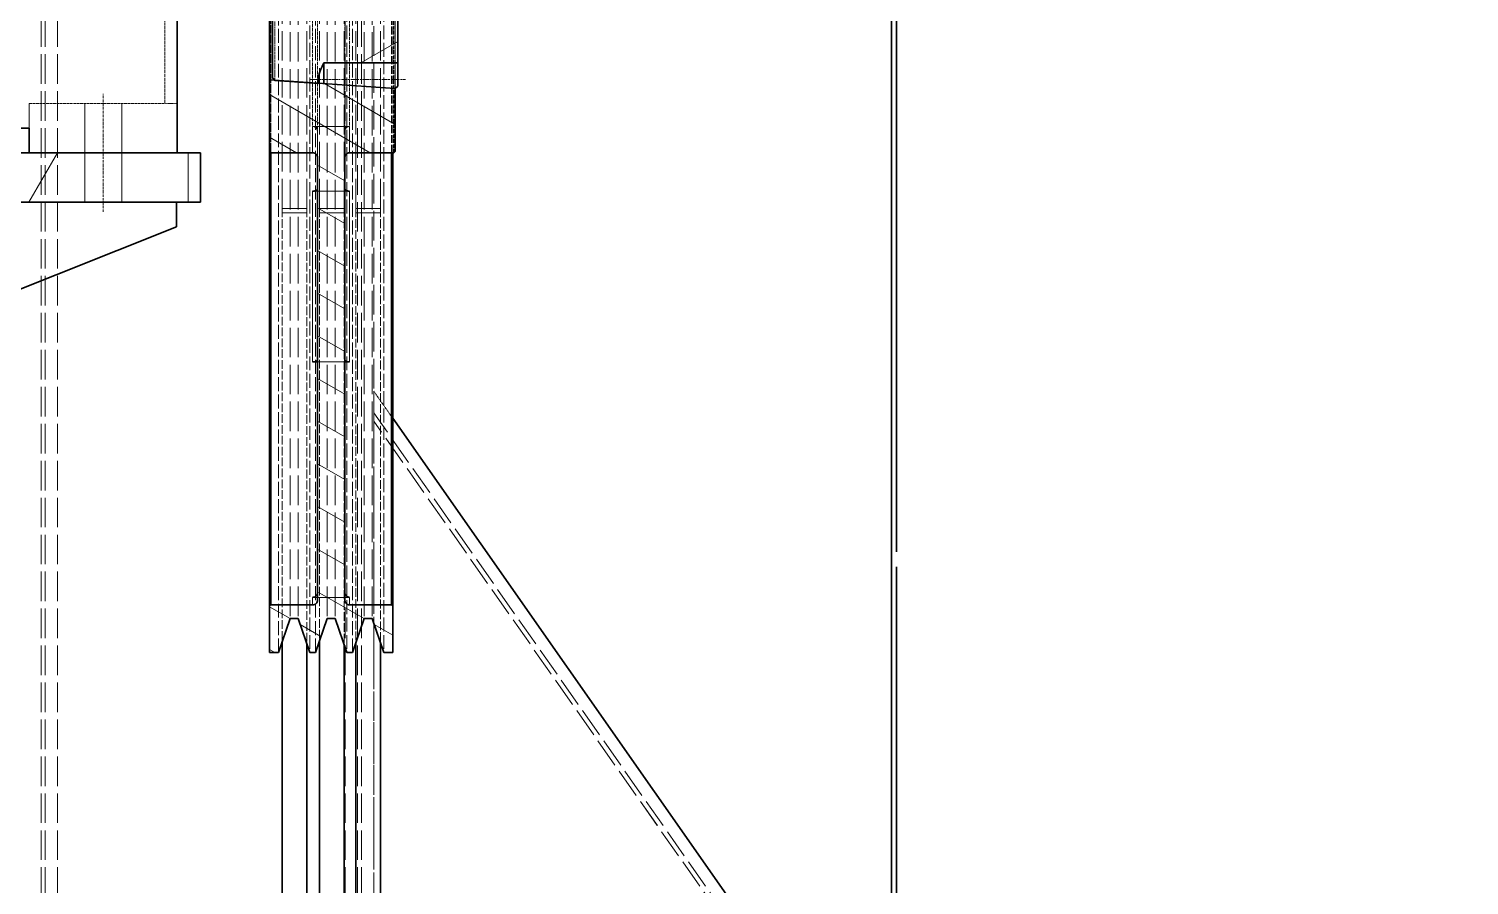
# Model space of a CAD drawing. Header units: millimetres. Extents: x 12184 to 41592, y 8990 to 29785.
# Drawn here: x 22775 to 23359, y 16930 to 17277 of the extents above; entities that cross this region are included whole.
import ezdxf

# ---------------------------------------------------------------- set-up
doc = ezdxf.new("R2010")
doc.units = ezdxf.units.MM
doc.linetypes.add('DASHDOT', pattern=[18.5, 12, -3, 0.5, -3])
doc.linetypes.add('DASHED', pattern=[15, 12, -3])

# ---------------------------------------------------------------- blocks, each defined once
blk = doc.blocks.new('A$C55E021B5')
at = {"color": 7, "linetype": 'DASHED', "lineweight": 13}
for p, q in [((585, 2140.5), (585, 0.5)), ((586.65, 2140.5), (586.65, 0.5)), ((591.64, 2140.5), (591.64, 0.5)), ((708.36, 2140.5), (708.36, 0.5)), ((713.35, 2140.5), (713.35, 0.5)), ((715, 2140.5), (715, 0.5)), ((580, 1356.9), (580, 403.04)), ((577.28, 967.91), (577.28, 1349.51)), ((592.04, 967.9), (592.04, 1350.23)), ((607.19, 967.9), (607.19, 1349.77)), ((587.28, 967.91), (587.28, 1349.26)), ((602.04, 967.9), (602.04, 1348.54)), ((617.19, 967.9), (617.19, 1349)), ((580.73, 1339.5), (580.73, 801.5)), ((583.93, 1339.5), (583.93, 801.5)), ((595.73, 1339.5), (595.73, 801.5)), ((598.93, 1339.5), (598.93, 801.5)), ((610.73, 1339.5), (610.73, 801.5)), ((613.93, 1339.5), (613.93, 801.5)), ((135.74, 250.5), (580, 884.97)), ((138.08, 250.5), (580, 881.62))]:
    blk.add_line(p, q, dxfattribs=at)
at = {"color": 7, "linetype": 'DASHED', "lineweight": 13, "ltscale": 0.266666}
for p, q in [((572.33, 990.5), (572.33, 1150.5)), ((572.83, 990.5), (572.83, 1150.5)), ((621.83, 1150.5), (621.83, 990.5))]:
    blk.add_line(p, q, dxfattribs=at)
at = {"color": 7, "linetype": 'DASHED', "lineweight": 13, "ltscale": 0.265}
blk.add_line((622.33, 1150), (622.33, 991), dxfattribs=at)
at = {"color": 7, "linetype": 'DASHED', "lineweight": 13, "ltscale": 0.133333}
for p, q in [((571.83, 990.5), (571.83, 1070.5)), ((621.83, 1070.5), (621.83, 990.5))]:
    blk.add_line(p, q, dxfattribs=at)
at = {"color": 7, "linetype": 'DASHED', "lineweight": 13, "ltscale": 0.471333}
for p, q in [((575.98, 1070.5), (575.98, 787.7)), ((588.68, 787.7), (588.68, 1070.5)), ((590.98, 1070.5), (590.98, 787.7)), ((603.68, 787.7), (603.68, 1070.5)), ((605.98, 1070.5), (605.98, 787.7)), ((618.68, 787.7), (618.68, 1070.5))]:
    blk.add_line(p, q, dxfattribs=at)
at = {"color": 7, "linetype": 'DASHED', "lineweight": 13, "ltscale": 0.11547}
for p, q in [((589.83, 1070.5), (589.83, 1001.22)), ((591.83, 1069.35), (591.83, 1000.07)), ((602.83, 1000.07), (602.83, 1069.35)), ((604.83, 1070.5), (604.83, 1001.22))]:
    blk.add_line(p, q, dxfattribs=at)
at = {"color": 7, "linetype": 'DASHED', "lineweight": 13, "ltscale": 0.099773}
blk.add_line((664.76, 1070.36), (664.76, 1010.5), dxfattribs=at)
at = {"color": 7, "linetype": 'DASHED', "lineweight": 13, "ltscale": 0.077148}
blk.add_line((571.32, 1062.87), (571.32, 1016.58), dxfattribs=at)
at = {"color": 7, "linetype": 'DASHED', "lineweight": 13, "ltscale": 0.069381}
blk.add_line((620.12, 1061.54), (620.12, 1019.91), dxfattribs=at)
at = {"color": 7, "linetype": 'DASHED', "lineweight": 13, "ltscale": 0.065504}
blk.add_line((571.33, 1016.56), (571.33, 1055.87), dxfattribs=at)
at = {"color": 7, "lineweight": 35, "ltscale": 0.043948}
blk.add_line((622.33, 1046.5), (622.33, 1020.13), dxfattribs=at)
at = {"color": 7, "lineweight": 35, "ltscale": 0.030797}
blk.add_line((570.32, 1027.02), (570.32, 1045.5), dxfattribs=at)
at = {"color": 7, "lineweight": 35, "ltscale": 0.040979}
blk.add_line((621.12, 1045.5), (621.12, 1020.91), dxfattribs=at)
at = {"color": 7, "lineweight": 35, "ltscale": 0.091666}
blk.add_line((659.76, 1045.5), (659.76, 990.5), dxfattribs=at)
at = {"color": 7, "lineweight": 13, "ltscale": 0.028836}
blk.add_line((585.31, 1027.02), (570.32, 1035.67), dxfattribs=at)
at = {"color": 7, "lineweight": 35, "ltscale": 0.012563}
for p, q in [((570.32, 1019.48), (570.32, 1027.02)), ((600.32, 1019.48), (600.32, 1027.02))]:
    blk.add_line(p, q, dxfattribs=at)
at = {"color": 7, "lineweight": 35, "ltscale": 0.05}
blk.add_line((600.32, 1027.02), (570.32, 1027.02), dxfattribs=at)
at = {"color": 7, "linetype": 'DASHDOT', "lineweight": 13, "ltscale": 0.064356}
blk.add_line((605.72, 1020.19), (567.1, 1020.19), dxfattribs=at)
at = {"color": 7, "lineweight": 35, "ltscale": 0.003135}
blk.add_line((570.32, 1017.6), (570.32, 1019.48), dxfattribs=at)
at = {"color": 7, "lineweight": 35, "ltscale": 0.002388}
blk.add_line((571.32, 1016.58), (570.32, 1017.6), dxfattribs=at)
at = {"color": 7, "lineweight": 35, "ltscale": 0.085207}
blk.add_line((622.33, 1020.13), (571.33, 1016.56), dxfattribs=at)
at = {"color": 7, "lineweight": 13, "ltscale": 0.0553}
blk.add_line((600.06, 1018.57), (571.33, 1001.98), dxfattribs=at)
at = {"color": 7, "lineweight": 35, "ltscale": 0.042608}
blk.add_line((571.33, 1016.56), (571.33, 991), dxfattribs=at)
at = {"color": 7, "lineweight": 35, "ltscale": 0.001388}
blk.add_line((600.32, 1018.65), (600.32, 1019.48), dxfattribs=at)
at = {"color": 7, "lineweight": 35, "ltscale": 0.029736}
blk.add_line((620.12, 1019.91), (602.32, 1018.67), dxfattribs=at)
at = {"color": 7, "lineweight": 35, "ltscale": 0.002357}
blk.add_line((621.12, 1020.91), (620.12, 1019.91), dxfattribs=at)
at = {"color": 7, "lineweight": 35, "ltscale": 0.048552}
blk.add_line((622.33, 1020.13), (622.33, 991), dxfattribs=at)
at = {"color": 7, "lineweight": 13, "ltscale": 0.078696}
blk.add_line((622.33, 1014.11), (581.44, 990.5), dxfattribs=at)
at = {"color": 7, "linetype": 'DASHDOT', "lineweight": 13, "ltscale": 0.080001}
blk.add_line((689.76, 966.5), (689.76, 1014.5), dxfattribs=at)
at = {"color": 7, "linetype": 'DASHED', "lineweight": 13, "ltscale": 0.008334}
blk.add_line((664.76, 1010.5), (659.76, 1010.5), dxfattribs=at)
at = {"color": 7, "linetype": 'DASHED', "lineweight": 13, "ltscale": 0.091666}
blk.add_line((719.76, 1010.5), (664.76, 1010.5), dxfattribs=at)
at = {"color": 7, "linetype": 'DASHED', "lineweight": 13, "ltscale": 0.033333}
for p, q in [((682.26, 1010.5), (682.26, 990.5)), ((697.26, 1010.5), (697.26, 990.5))]:
    blk.add_line(p, q, dxfattribs=at)
at = {"color": 7, "linetype": 'DASHED', "lineweight": 13, "ltscale": 0.016667}
for p, q in [((719.76, 1010.5), (719.76, 1000.5)), ((602.04, 967.9), (592.04, 967.9)), ((602.04, 966.08), (592.04, 966.08))]:
    blk.add_line(p, q, dxfattribs=at)
at = {"color": 7, "linetype": 'DASHED', "lineweight": 13, "ltscale": 0.025}
for p, q in [((589.83, 1001.22), (604.83, 1001.22)), ((604.83, 974.92), (589.83, 974.92)), ((604.83, 810.05), (589.83, 810.05))]:
    blk.add_line(p, q, dxfattribs=at)
at = {"color": 7, "linetype": 'DASHED', "lineweight": 13, "ltscale": 0.017863}
for p, q in [((589.83, 1001.22), (589.83, 990.5)), ((604.83, 1001.22), (604.83, 990.5))]:
    blk.add_line(p, q, dxfattribs=at)
at = {"color": 7, "linetype": 'DASHED', "lineweight": 13, "ltscale": 0.001917}
for p, q in [((591.83, 998.92), (591.83, 1000.07)), ((602.83, 1000.07), (602.83, 998.92))]:
    blk.add_line(p, q, dxfattribs=at)
at = {"color": 7, "lineweight": 35, "ltscale": 0.466666}
blk.add_line((999.76, 1000.5), (719.76, 1000.5), dxfattribs=at)
at = {"color": 7, "lineweight": 35, "ltscale": 0.016666}
blk.add_line((719.76, 1000.5), (719.76, 990.5), dxfattribs=at)
at = {"color": 7, "linetype": 'DASHED', "lineweight": 13, "ltscale": 0.017363}
for p, q in [((591.83, 998.92), (591.83, 988.5)), ((602.83, 988.5), (602.83, 998.92))]:
    blk.add_line(p, q, dxfattribs=at)
at = {"color": 7, "lineweight": 13, "ltscale": 0.020961}
blk.add_line((622.33, 996.79), (611.44, 990.5), dxfattribs=at)
at = {"color": 7, "lineweight": 35, "ltscale": 0.001178}
for p, q in [((571.33, 991), (571.83, 990.5)), ((622.33, 991), (621.83, 990.5)), ((572.83, 807), (572.33, 806.5)), ((621.83, 807), (622.33, 806.5))]:
    blk.add_line(p, q, dxfattribs=at)
at = {"color": 7, "lineweight": 35, "ltscale": 0.03}
blk.add_line((571.83, 990.5), (589.83, 990.5), dxfattribs=at)
at = {"color": 7, "lineweight": 35, "ltscale": 0.306667}
blk.add_line((572.33, 806.5), (572.33, 990.5), dxfattribs=at)
at = {"color": 7, "lineweight": 35, "ltscale": 0.305833}
for p, q in [((572.83, 807), (572.83, 990.5)), ((621.83, 990.5), (621.83, 807))]:
    blk.add_line(p, q, dxfattribs=at)
at = {"color": 7, "lineweight": 35, "ltscale": 0.299167}
for p, q in [((591.83, 988.5), (591.83, 809)), ((602.83, 988.5), (602.83, 809))]:
    blk.add_line(p, q, dxfattribs=at)
at = {"color": 7, "lineweight": 35, "ltscale": 0.028333}
for p, q in [((604.83, 990.5), (621.83, 990.5)), ((572.83, 807), (589.83, 807)), ((604.83, 807), (621.83, 807))]:
    blk.add_line(p, q, dxfattribs=at)
at = {"color": 7, "lineweight": 35, "ltscale": 0.3075}
blk.add_line((622.33, 991), (622.33, 806.5), dxfattribs=at)
at = {"color": 7, "lineweight": 35, "ltscale": 0.033334}
blk.add_line((650.34, 970.5), (650.34, 990.5), dxfattribs=at)
at = {"color": 7, "lineweight": 35}
for p, q in [((1070.34, 990.5), (650.34, 990.5)), ((1070.34, 970.5), (650.34, 970.5))]:
    blk.add_line(p, q, dxfattribs=at)
at = {"color": 7, "linetype": 'DASHED', "lineweight": 13, "ltscale": 0.033334}
for p, q in [((655.34, 970.5), (655.34, 990.5)), ((682.26, 990.5), (682.26, 970.5)), ((697.26, 990.5), (697.26, 970.5))]:
    blk.add_line(p, q, dxfattribs=at)
at = {"color": 7, "lineweight": 35, "ltscale": 0.1}
blk.add_line((659.76, 990.5), (719.76, 990.5), dxfattribs=at)
at = {"color": 7, "lineweight": 13, "ltscale": 0.03849}
blk.add_line((719.89, 970.5), (708.34, 990.5), dxfattribs=at)
at = {"color": 7, "lineweight": 13, "ltscale": 0.02117}
for p, q in [((602.83, 985.53), (591.83, 979.18)), ((602.83, 968.21), (591.83, 961.86)), ((602.83, 950.89), (591.83, 944.54)), ((602.83, 933.57), (591.83, 927.22)), ((602.83, 916.25), (591.83, 909.9)), ((602.83, 898.93), (591.83, 892.58)), ((602.83, 881.61), (591.83, 875.26)), ((602.83, 864.29), (591.83, 857.94)), ((602.83, 846.97), (591.83, 840.62)), ((602.83, 829.65), (591.83, 823.29))]:
    blk.add_line(p, q, dxfattribs=at)
at = {"color": 7, "linetype": 'DASHED', "lineweight": 13, "ltscale": 1.48773e-05}
blk.add_line((602.83, 975.92), (602.83, 975.93), dxfattribs=at)
at = {"color": 7, "lineweight": 13, "ltscale": 0.11547}
for p, q in [((589.83, 974.92), (589.83, 905.64)), ((604.83, 974.92), (604.83, 905.64))]:
    blk.add_line(p, q, dxfattribs=at)
at = {"color": 7, "lineweight": 13, "ltscale": 0.000871607}
blk.add_line((650.61, 970.5), (650.34, 970.95), dxfattribs=at)
at = {"color": 7, "lineweight": 35, "ltscale": 0.183334}
blk.add_line((660, 970.5), (770, 970.5), dxfattribs=at)
at = {"color": 7, "lineweight": 35, "ltscale": 0.01666}
blk.add_line((660, 970.5), (660, 960.5), dxfattribs=at)
at = {"color": 7, "linetype": 'DASHED', "lineweight": 13, "ltscale": 0.294017}
blk.add_line((577.28, 967.91), (577.28, 791.49), dxfattribs=at)
at = {"color": 7, "linetype": 'DASHED', "lineweight": 13, "ltscale": 0.016666}
for p, q in [((587.28, 967.91), (577.28, 967.91)), ((587.28, 966.08), (577.28, 966.08)), ((617.19, 967.9), (607.19, 967.9)), ((617.19, 966.08), (607.19, 966.08))]:
    blk.add_line(p, q, dxfattribs=at)
at = {"color": 7, "linetype": 'DASHED', "lineweight": 13, "ltscale": 0.293597}
blk.add_line((587.28, 967.91), (587.28, 791.75), dxfattribs=at)
at = {"color": 7, "linetype": 'DASHED', "lineweight": 13, "ltscale": 0.295199}
blk.add_line((592.04, 967.9), (592.04, 790.78), dxfattribs=at)
at = {"color": 7, "linetype": 'DASHED', "lineweight": 13, "ltscale": 0.292406}
blk.add_line((602.04, 967.9), (602.04, 792.46), dxfattribs=at)
at = {"color": 7, "linetype": 'DASHED', "lineweight": 13, "ltscale": 0.294449}
blk.add_line((607.19, 967.9), (607.19, 791.23), dxfattribs=at)
at = {"color": 7, "linetype": 'DASHED', "lineweight": 13, "ltscale": 0.293145}
blk.add_line((617.19, 967.9), (617.19, 792.01), dxfattribs=at)
at = {"color": 7, "lineweight": 35, "ltscale": 0.179505}
blk.add_line((660, 960.5), (760, 920.5), dxfattribs=at)
at = {"color": 7, "lineweight": 35, "ltscale": 0.003333}
for p, q in [((591.83, 905.64), (589.83, 905.64)), ((604.83, 905.64), (602.83, 905.64))]:
    blk.add_line(p, q, dxfattribs=at)
at = {"color": 7, "linetype": 'DASHED', "lineweight": 13, "ltscale": 0.018333}
blk.add_line((602.83, 905.64), (591.83, 905.64), dxfattribs=at)
at = {"color": 7, "linetype": 'DASHED', "lineweight": 13, "ltscale": 1.60217e-05}
blk.add_line((602.83, 906.65), (602.83, 906.64), dxfattribs=at)
at = {"color": 7, "linetype": 'DASHED', "lineweight": 13, "ltscale": 0.022294}
blk.add_line((572.33, 882.73), (580, 893.69), dxfattribs=at)
at = {"color": 7, "linetype": 'DASHED', "lineweight": 13, "ltscale": 0.406804}
blk.add_line((580, 893.69), (580, 649.6), dxfattribs=at)
at = {"color": 7, "lineweight": 35, "ltscale": 0.422421}
blk.add_line((426.95, 675.11), (572.33, 882.73), dxfattribs=at)
at = {"color": 7, "lineweight": 13, "ltscale": 0.036328}
blk.add_line((602.83, 812.33), (583.95, 801.43), dxfattribs=at)
at = {"color": 7, "linetype": 'DASHED', "lineweight": 13, "ltscale": 1.75476e-05}
blk.add_line((602.83, 812.07), (602.83, 812.08), dxfattribs=at)
at = {"color": 7, "lineweight": 35, "ltscale": 0.031333}
for p, q in [((572.33, 806.5), (572.33, 787.7)), ((622.33, 806.5), (622.33, 787.7))]:
    blk.add_line(p, q, dxfattribs=at)
at = {"color": 7, "lineweight": 13, "ltscale": 0.00509}
for p, q in [((589.83, 810.05), (589.83, 807)), ((604.83, 810.05), (604.83, 807))]:
    blk.add_line(p, q, dxfattribs=at)
at = {"color": 7, "lineweight": 13, "ltscale": 0.01612}
blk.add_line((622.33, 806.26), (613.95, 801.43), dxfattribs=at)
at = {"color": 7, "lineweight": 35, "ltscale": 0.024325}
for p, q in [((580.73, 801.5), (575.98, 787.7)), ((583.93, 801.5), (588.68, 787.7)), ((595.73, 801.5), (590.98, 787.7)), ((598.93, 801.5), (603.68, 787.7)), ((610.73, 801.5), (605.98, 787.7)), ((613.93, 801.5), (618.68, 787.7))]:
    blk.add_line(p, q, dxfattribs=at)
at = {"color": 7, "lineweight": 35, "ltscale": 0.005328}
for p, q in [((580.73, 801.5), (583.93, 801.5)), ((595.73, 801.5), (598.93, 801.5)), ((610.73, 801.5), (613.93, 801.5))]:
    blk.add_line(p, q, dxfattribs=at)
at = {"color": 7, "lineweight": 13, "ltscale": 0.01457}
blk.add_line((579.9, 799.09), (572.33, 794.72), dxfattribs=at)
at = {"color": 7, "lineweight": 13, "ltscale": 0.01628}
blk.add_line((609.9, 799.09), (601.44, 794.2), dxfattribs=at)
at = {"color": 7, "lineweight": 35, "ltscale": 0.431462}
blk.add_line((577.28, 791.49), (577.28, 532.62), dxfattribs=at)
at = {"color": 7, "lineweight": 35, "ltscale": 0.432301}
blk.add_line((587.28, 791.75), (587.28, 532.37), dxfattribs=at)
at = {"color": 7, "lineweight": 35, "ltscale": 0.429089}
blk.add_line((592.04, 790.78), (592.04, 533.33), dxfattribs=at)
at = {"color": 7, "lineweight": 35, "ltscale": 0.434674}
blk.add_line((602.04, 792.46), (602.04, 531.65), dxfattribs=at)
at = {"color": 7, "lineweight": 35, "ltscale": 0.430578}
blk.add_line((607.19, 791.23), (607.19, 532.88), dxfattribs=at)
at = {"color": 7, "lineweight": 35, "ltscale": 0.433185}
blk.add_line((617.19, 792.01), (617.19, 532.1), dxfattribs=at)
at = {"color": 7, "lineweight": 13, "ltscale": 0.004141}
blk.add_line((622.33, 788.94), (620.18, 787.7), dxfattribs=at)
at = {"color": 7, "lineweight": 35, "ltscale": 0.006083}
for p, q in [((572.33, 787.7), (575.98, 787.7)), ((618.68, 787.7), (622.33, 787.7))]:
    blk.add_line(p, q, dxfattribs=at)
at = {"color": 7, "lineweight": 35, "ltscale": 0.003833}
for p, q in [((588.68, 787.7), (590.98, 787.7)), ((603.68, 787.7), (605.98, 787.7))]:
    blk.add_line(p, q, dxfattribs=at)
at = {"color": 7, "lineweight": 13, "ltscale": 0.001926}
blk.add_line((591.18, 788.28), (590.18, 787.7), dxfattribs=at)
at = {"color": 7, "lineweight": 35}
for points in [[(602.46, 1019.81), (602.46, 1020.56), (602.39, 1021.32), (602.28, 1021.92), (602.12, 1022.58), (601.87, 1023.4), (601.5, 1024.39), (601.02, 1025.52), (600.32, 1027.02)], [(591.83, 975.93), (591.79, 975.73), (591.67, 975.54)], [(602.98, 975.54), (602.87, 975.73), (602.83, 975.92)], [(591.67, 975.54), (591.48, 975.36), (591.24, 975.21)], [(603.42, 975.21), (603.17, 975.36), (602.98, 975.54)], [(591.24, 905.93), (591.49, 906.08), (591.67, 906.26)], [(591.67, 906.26), (591.79, 906.45), (591.83, 906.65)], [(602.83, 906.64), (602.87, 906.44), (602.98, 906.26)], [(602.98, 906.26), (603.17, 906.08), (603.42, 905.93)]]:
    blk.add_lwpolyline(points, dxfattribs=at)
at = {"color": 7, "linetype": 'DASHED', "lineweight": 13}
for centre, radius, start, end in [((2888, -31162.86), 32262.72, 94.066136, 94.117769), ((601.19, 1035.06), 16.44, 266.98662, 273.96955), ((589.82, 999.45), 1.77, 65.57586, 89.87322), ((589.83, 997.89), 3.33, 77.52314, 90.12217), ((590.03, 998.68), 2.52, 62.12754, 77.88599), ((589.73, 999.25), 1.99, 42.16783, 65.41203), ((590.55, 999.63), 1.43, 38.97949, 62.77375), ((589.47, 999.02), 2.34, 20.59259, 42.1966), ((591.07, 1000.05), 0.759, 1.38612, 39.07548), ((589.24, 998.92), 2.59, 359.92546, 20.74739), ((603.58, 1000.05), 0.752, 142.14745, 178.73718), ((605.42, 998.92), 2.59, 159.26276, 180.06409), ((604.07, 999.67), 1.38, 118.6024, 142.16686), ((605.18, 999.02), 2.34, 137.80538, 159.39131), ((604.61, 998.73), 2.46, 102.51531, 119.11207), ((604.93, 999.25), 1.99, 114.59598, 137.82333), ((604.82, 997.9), 3.32, 89.86396, 102.92837), ((604.83, 999.45), 1.77, 90.13514, 114.41534)]:
    blk.add_arc(centre, radius, start, end, dxfattribs=at)
at = {"color": 7, "lineweight": 35}
for centre, radius, start, end in [((594.09, 1020.25), 8.38, 349.13552, 356.98379), ((589.83, 988.5), 2, 359.99999, 90), ((604.83, 988.5), 2, 89.99999, 180), ((589.84, 978.68), 3.76, 269.85335, 281.53758), ((590.08, 977.61), 2.66, 281.12329, 295.887), ((604.58, 977.61), 2.66, 244.113, 258.87671), ((604.82, 978.68), 3.76, 258.46242, 270.14665), ((589.84, 909.4), 3.77, 269.85731, 281.53392), ((590.07, 908.33), 2.67, 281.12908, 295.88234), ((604.58, 908.33), 2.67, 244.11766, 258.87092), ((604.82, 909.4), 3.77, 258.46608, 270.14269), ((589.78, 812.08), 2.05, 337.66196, 359.99974), ((604.87, 812.08), 2.04, 180.28968, 202.34773), ((589.83, 812.04), 1.98, 270.01853, 292.64162), ((589.83, 809), 2, 269.99999, 0), ((589.82, 812.05), 2, 292.67356, 315.22153), ((589.8, 812.07), 2.03, 315.24091, 337.6551), ((604.83, 809), 2, 179.99999, 270.00001), ((604.85, 812.07), 2.03, 202.33537, 224.76854), ((604.83, 812.05), 2, 224.76889, 247.33593), ((604.83, 812.03), 1.98, 247.34883, 269.99098)]:
    blk.add_arc(centre, radius, start, end, dxfattribs=at)
blk = doc.blocks.new('1')
at = {"color": 7, "lineweight": 35}
for p, q in [((23124.65, 18681.56), (23124.65, 16239.1)), ((23126.65, 18681.56), (23126.65, 17065.1)), ((22424.3, 17227.1), (22844.3, 17227.1)), ((22424.3, 17207.1), (22844.3, 17207.1)), ((23126.65, 17059.1), (23126.65, 16239.1))]:
    blk.add_line(p, q, dxfattribs=at)
at = {"color": 7, "linetype": 'DASHED', "lineweight": 13}
for p, q in [((22779.65, 18377.1), (22779.65, 16237.1)), ((22781.3, 18377.1), (22781.3, 16237.1)), ((22786.29, 18377.1), (22786.29, 16237.1)), ((22903, 18377.1), (22903, 16237.1)), ((22908, 18377.1), (22908, 16237.1)), ((22909.65, 18377.1), (22909.65, 16237.1)), ((22914.65, 17593.5), (22914.65, 16639.65)), ((22877.45, 17204.5), (22877.45, 17585.6)), ((22887.45, 17204.5), (22887.45, 17586.38)), ((22892.61, 17204.51), (22892.61, 17585.15)), ((22902.61, 17204.51), (22902.61, 17586.83)), ((22907.36, 17204.51), (22907.36, 17585.87)), ((22917.36, 17204.51), (22917.36, 17586.12)), ((22880.72, 17576.1), (22880.72, 17038.1)), ((22883.92, 17576.1), (22883.92, 17038.1)), ((22895.72, 17576.1), (22895.72, 17038.1)), ((22898.92, 17576.1), (22898.92, 17038.1)), ((22910.72, 17576.1), (22910.72, 17038.1)), ((22913.92, 17576.1), (22913.92, 17038.1)), ((23358.91, 16487.1), (22914.65, 17121.57)), ((23356.56, 16487.1), (22914.65, 17118.22))]:
    blk.add_line(p, q, dxfattribs=at)
at = {"color": 7, "linetype": 'DASHED', "lineweight": 13, "ltscale": 0.265}
blk.add_line((22872.32, 17386.6), (22872.32, 17227.6), dxfattribs=at)
at = {"color": 7, "linetype": 'DASHED', "lineweight": 13, "ltscale": 0.266666}
for p, q in [((22872.82, 17387.1), (22872.82, 17227.1)), ((22921.82, 17227.1), (22921.82, 17387.1)), ((22922.32, 17227.1), (22922.32, 17387.1))]:
    blk.add_line(p, q, dxfattribs=at)
at = {"color": 7, "linetype": 'DASHED', "lineweight": 13, "ltscale": 0.099773}
blk.add_line((22829.89, 17306.97), (22829.89, 17247.1), dxfattribs=at)
at = {"color": 7, "linetype": 'DASHED', "lineweight": 13, "ltscale": 0.133333}
for p, q in [((22872.82, 17307.1), (22872.82, 17227.1)), ((22922.82, 17227.1), (22922.82, 17307.1))]:
    blk.add_line(p, q, dxfattribs=at)
at = {"color": 7, "linetype": 'DASHED', "lineweight": 13, "ltscale": 0.471333}
for p, q in [((22875.97, 17024.3), (22875.97, 17307.1)), ((22888.67, 17307.1), (22888.67, 17024.3)), ((22890.97, 17024.3), (22890.97, 17307.1)), ((22903.67, 17307.1), (22903.67, 17024.3)), ((22905.97, 17024.3), (22905.97, 17307.1)), ((22918.67, 17307.1), (22918.67, 17024.3))]:
    blk.add_line(p, q, dxfattribs=at)
at = {"color": 7, "linetype": 'DASHED', "lineweight": 13, "ltscale": 0.11547}
for p, q in [((22889.82, 17307.1), (22889.82, 17237.82)), ((22891.82, 17236.67), (22891.82, 17305.95)), ((22902.82, 17305.95), (22902.82, 17236.67)), ((22904.82, 17307.1), (22904.82, 17237.82))]:
    blk.add_line(p, q, dxfattribs=at)
at = {"color": 7, "linetype": 'DASHED', "lineweight": 13, "ltscale": 0.077148}
blk.add_line((22923.33, 17299.47), (22923.33, 17253.18), dxfattribs=at)
at = {"color": 7, "linetype": 'DASHED', "lineweight": 13, "ltscale": 0.069381}
blk.add_line((22874.52, 17298.14), (22874.52, 17256.52), dxfattribs=at)
at = {"color": 7, "linetype": 'DASHED', "lineweight": 13, "ltscale": 0.065504}
blk.add_line((22923.32, 17253.17), (22923.32, 17292.47), dxfattribs=at)
at = {"color": 7, "lineweight": 35, "ltscale": 0.091666}
blk.add_line((22834.89, 17282.1), (22834.89, 17227.1), dxfattribs=at)
at = {"color": 7, "lineweight": 35, "ltscale": 0.043948}
blk.add_line((22872.32, 17283.1), (22872.32, 17256.74), dxfattribs=at)
at = {"color": 7, "lineweight": 35, "ltscale": 0.040979}
blk.add_line((22873.53, 17282.1), (22873.53, 17257.52), dxfattribs=at)
at = {"color": 7, "lineweight": 35, "ltscale": 0.030797}
blk.add_line((22924.32, 17263.63), (22924.32, 17282.1), dxfattribs=at)
at = {"color": 7, "lineweight": 13, "ltscale": 0.028836}
blk.add_line((22909.34, 17263.63), (22924.32, 17272.28), dxfattribs=at)
at = {"color": 7, "lineweight": 35, "ltscale": 0.05}
blk.add_line((22894.32, 17263.63), (22924.32, 17263.63), dxfattribs=at)
at = {"color": 7, "lineweight": 35, "ltscale": 0.012563}
for p, q in [((22894.32, 17256.09), (22894.32, 17263.63)), ((22924.32, 17256.09), (22924.32, 17263.63))]:
    blk.add_line(p, q, dxfattribs=at)
at = {"color": 7, "lineweight": 35, "ltscale": 0.002357}
blk.add_line((22873.53, 17257.52), (22874.52, 17256.52), dxfattribs=at)
at = {"color": 7, "lineweight": 35, "ltscale": 0.048552}
blk.add_line((22872.32, 17256.74), (22872.32, 17227.6), dxfattribs=at)
at = {"color": 7, "lineweight": 35, "ltscale": 0.085207}
blk.add_line((22872.32, 17256.74), (22923.32, 17253.17), dxfattribs=at)
at = {"color": 7, "lineweight": 35, "ltscale": 0.029736}
blk.add_line((22874.52, 17256.52), (22892.32, 17255.27), dxfattribs=at)
at = {"color": 7, "linetype": 'DASHDOT', "lineweight": 13, "ltscale": 0.064356}
blk.add_line((22888.93, 17256.8), (22927.54, 17256.8), dxfattribs=at)
at = {"color": 7, "lineweight": 35, "ltscale": 0.001388}
blk.add_line((22894.32, 17255.25), (22894.32, 17256.09), dxfattribs=at)
at = {"color": 7, "lineweight": 13, "ltscale": 0.0553}
blk.add_line((22894.59, 17255.18), (22923.32, 17238.59), dxfattribs=at)
at = {"color": 7, "lineweight": 35, "ltscale": 0.042608}
blk.add_line((22923.32, 17253.17), (22923.32, 17227.6), dxfattribs=at)
at = {"color": 7, "lineweight": 35, "ltscale": 0.002388}
blk.add_line((22923.33, 17253.18), (22924.32, 17254.21), dxfattribs=at)
at = {"color": 7, "lineweight": 35, "ltscale": 0.003135}
blk.add_line((22924.32, 17254.21), (22924.32, 17256.09), dxfattribs=at)
at = {"color": 7, "linetype": 'DASHED', "lineweight": 13, "ltscale": 0.091666}
blk.add_line((22774.89, 17247.1), (22829.89, 17247.1), dxfattribs=at)
at = {"color": 7, "linetype": 'DASHED', "lineweight": 13, "ltscale": 0.016667}
for p, q in [((22774.89, 17247.1), (22774.89, 17237.1)), ((22892.61, 17204.51), (22902.61, 17204.51)), ((22892.61, 17202.68), (22902.61, 17202.68))]:
    blk.add_line(p, q, dxfattribs=at)
at = {"color": 7, "linetype": 'DASHED', "lineweight": 13, "ltscale": 0.033333}
for p, q in [((22797.39, 17247.1), (22797.39, 17227.1)), ((22812.39, 17247.1), (22812.39, 17227.1))]:
    blk.add_line(p, q, dxfattribs=at)
at = {"color": 7, "linetype": 'DASHDOT', "lineweight": 13, "ltscale": 0.080001}
blk.add_line((22804.89, 17203.1), (22804.89, 17251.1), dxfattribs=at)
at = {"color": 7, "linetype": 'DASHED', "lineweight": 13, "ltscale": 0.008334}
blk.add_line((22829.89, 17247.1), (22834.89, 17247.1), dxfattribs=at)
at = {"color": 7, "lineweight": 13, "ltscale": 0.078696}
blk.add_line((22872.32, 17250.71), (22913.21, 17227.1), dxfattribs=at)
at = {"color": 7, "lineweight": 35, "ltscale": 0.466666}
blk.add_line((22494.89, 17237.1), (22774.89, 17237.1), dxfattribs=at)
at = {"color": 7, "lineweight": 35, "ltscale": 0.016666}
blk.add_line((22774.89, 17237.1), (22774.89, 17227.1), dxfattribs=at)
at = {"color": 7, "linetype": 'DASHED', "lineweight": 13, "ltscale": 0.025}
for p, q in [((22904.82, 17237.82), (22889.82, 17237.82)), ((22889.82, 17211.52), (22904.82, 17211.52)), ((22889.82, 17046.66), (22904.82, 17046.66))]:
    blk.add_line(p, q, dxfattribs=at)
at = {"color": 7, "linetype": 'DASHED', "lineweight": 13, "ltscale": 0.017863}
for p, q in [((22889.82, 17237.82), (22889.82, 17227.1)), ((22904.82, 17237.82), (22904.82, 17227.1))]:
    blk.add_line(p, q, dxfattribs=at)
at = {"color": 7, "linetype": 'DASHED', "lineweight": 13, "ltscale": 0.001917}
for p, q in [((22891.82, 17236.67), (22891.82, 17235.52)), ((22902.82, 17235.52), (22902.82, 17236.67))]:
    blk.add_line(p, q, dxfattribs=at)
at = {"color": 7, "linetype": 'DASHED', "lineweight": 13, "ltscale": 0.017363}
for p, q in [((22891.82, 17225.1), (22891.82, 17235.52)), ((22902.82, 17235.52), (22902.82, 17225.1))]:
    blk.add_line(p, q, dxfattribs=at)
at = {"color": 7, "lineweight": 13, "ltscale": 0.020961}
blk.add_line((22872.32, 17233.39), (22883.21, 17227.1), dxfattribs=at)
at = {"color": 7, "lineweight": 13, "ltscale": 0.03849}
blk.add_line((22774.76, 17207.1), (22786.31, 17227.1), dxfattribs=at)
at = {"color": 7, "lineweight": 35, "ltscale": 0.1}
blk.add_line((22834.89, 17227.1), (22774.89, 17227.1), dxfattribs=at)
at = {"color": 7, "linetype": 'DASHED', "lineweight": 13, "ltscale": 0.033334}
for p, q in [((22797.39, 17227.1), (22797.39, 17207.1)), ((22812.39, 17227.1), (22812.39, 17207.1)), ((22839.3, 17207.1), (22839.3, 17227.1))]:
    blk.add_line(p, q, dxfattribs=at)
at = {"color": 7, "lineweight": 35, "ltscale": 0.033334}
blk.add_line((22844.3, 17207.1), (22844.3, 17227.1), dxfattribs=at)
at = {"color": 7, "lineweight": 35, "ltscale": 0.3075}
blk.add_line((22872.32, 17227.6), (22872.32, 17043.1), dxfattribs=at)
at = {"color": 7, "lineweight": 35, "ltscale": 0.001178}
for p, q in [((22872.32, 17227.6), (22872.82, 17227.1)), ((22923.32, 17227.6), (22922.82, 17227.1)), ((22872.82, 17043.6), (22872.32, 17043.1)), ((22921.82, 17043.6), (22922.32, 17043.1))]:
    blk.add_line(p, q, dxfattribs=at)
at = {"color": 7, "lineweight": 35, "ltscale": 0.305833}
for p, q in [((22872.82, 17227.1), (22872.82, 17043.6)), ((22921.82, 17043.6), (22921.82, 17227.1))]:
    blk.add_line(p, q, dxfattribs=at)
at = {"color": 7, "lineweight": 35, "ltscale": 0.028333}
for p, q in [((22889.82, 17227.1), (22872.82, 17227.1)), ((22889.82, 17043.6), (22872.82, 17043.6)), ((22921.82, 17043.6), (22904.82, 17043.6))]:
    blk.add_line(p, q, dxfattribs=at)
at = {"color": 7, "lineweight": 35, "ltscale": 0.299167}
for p, q in [((22891.82, 17225.1), (22891.82, 17045.6)), ((22902.82, 17225.1), (22902.82, 17045.6))]:
    blk.add_line(p, q, dxfattribs=at)
at = {"color": 7, "lineweight": 35, "ltscale": 0.03}
blk.add_line((22922.82, 17227.1), (22904.82, 17227.1), dxfattribs=at)
at = {"color": 7, "lineweight": 35, "ltscale": 0.306667}
blk.add_line((22922.32, 17043.1), (22922.32, 17227.1), dxfattribs=at)
at = {"color": 7, "lineweight": 13, "ltscale": 0.02117}
for p, q in [((22891.82, 17222.13), (22902.82, 17215.78)), ((22891.82, 17204.81), (22902.82, 17198.46)), ((22891.82, 17187.49), (22902.82, 17181.14)), ((22891.82, 17170.17), (22902.82, 17163.82)), ((22891.82, 17152.85), (22902.82, 17146.5)), ((22891.82, 17135.53), (22902.82, 17129.18)), ((22891.82, 17118.21), (22902.82, 17111.86)), ((22891.82, 17100.89), (22902.82, 17094.54)), ((22891.82, 17083.57), (22902.82, 17077.22)), ((22891.82, 17066.25), (22902.82, 17059.9))]:
    blk.add_line(p, q, dxfattribs=at)
at = {"color": 7, "lineweight": 13, "ltscale": 0.11547}
for p, q in [((22889.82, 17211.52), (22889.82, 17142.24)), ((22904.82, 17211.52), (22904.82, 17142.24))]:
    blk.add_line(p, q, dxfattribs=at)
at = {"color": 7, "linetype": 'DASHED', "lineweight": 13, "ltscale": 1.48773e-05}
blk.add_line((22891.82, 17212.52), (22891.82, 17212.53), dxfattribs=at)
at = {"color": 7, "lineweight": 35, "ltscale": 0.183334}
blk.add_line((22834.65, 17207.1), (22724.65, 17207.1), dxfattribs=at)
at = {"color": 7, "lineweight": 35, "ltscale": 0.01666}
blk.add_line((22834.65, 17207.1), (22834.65, 17197.1), dxfattribs=at)
at = {"color": 7, "lineweight": 13, "ltscale": 0.000871607}
blk.add_line((22844.04, 17207.1), (22844.3, 17207.56), dxfattribs=at)
at = {"color": 7, "linetype": 'DASHED', "lineweight": 13, "ltscale": 0.293145}
blk.add_line((22877.45, 17204.5), (22877.45, 17028.62), dxfattribs=at)
at = {"color": 7, "linetype": 'DASHED', "lineweight": 13, "ltscale": 0.016666}
for p, q in [((22877.45, 17204.5), (22887.45, 17204.5)), ((22877.45, 17202.68), (22887.45, 17202.68)), ((22907.36, 17204.51), (22917.36, 17204.51)), ((22907.36, 17202.69), (22917.36, 17202.69))]:
    blk.add_line(p, q, dxfattribs=at)
at = {"color": 7, "linetype": 'DASHED', "lineweight": 13, "ltscale": 0.294449}
blk.add_line((22887.45, 17204.5), (22887.45, 17027.83), dxfattribs=at)
at = {"color": 7, "linetype": 'DASHED', "lineweight": 13, "ltscale": 0.292406}
blk.add_line((22892.61, 17204.51), (22892.61, 17029.06), dxfattribs=at)
at = {"color": 7, "linetype": 'DASHED', "lineweight": 13, "ltscale": 0.295199}
blk.add_line((22902.61, 17204.51), (22902.61, 17027.39), dxfattribs=at)
at = {"color": 7, "linetype": 'DASHED', "lineweight": 13, "ltscale": 0.293597}
blk.add_line((22907.36, 17204.51), (22907.36, 17028.35), dxfattribs=at)
at = {"color": 7, "linetype": 'DASHED', "lineweight": 13, "ltscale": 0.294017}
blk.add_line((22917.36, 17204.51), (22917.36, 17028.1), dxfattribs=at)
at = {"color": 7, "lineweight": 35, "ltscale": 0.179505}
blk.add_line((22834.65, 17197.1), (22734.65, 17157.1), dxfattribs=at)
at = {"color": 7, "lineweight": 35, "ltscale": 0.003333}
for p, q in [((22889.82, 17142.24), (22891.82, 17142.24)), ((22902.82, 17142.24), (22904.82, 17142.24))]:
    blk.add_line(p, q, dxfattribs=at)
at = {"color": 7, "linetype": 'DASHED', "lineweight": 13, "ltscale": 1.60217e-05}
blk.add_line((22891.82, 17143.25), (22891.82, 17143.24), dxfattribs=at)
at = {"color": 7, "linetype": 'DASHED', "lineweight": 13, "ltscale": 0.018333}
blk.add_line((22891.82, 17142.24), (22902.82, 17142.24), dxfattribs=at)
at = {"color": 7, "linetype": 'DASHED', "lineweight": 13, "ltscale": 0.022294}
blk.add_line((22922.32, 17119.33), (22914.65, 17130.29), dxfattribs=at)
at = {"color": 7, "linetype": 'DASHED', "lineweight": 13, "ltscale": 0.406804}
blk.add_line((22914.65, 17130.29), (22914.65, 16886.21), dxfattribs=at)
at = {"color": 7, "lineweight": 35, "ltscale": 0.422421}
blk.add_line((23067.69, 16911.72), (22922.32, 17119.33), dxfattribs=at)
at = {"color": 7, "lineweight": 13, "ltscale": 0.036328}
blk.add_line((22891.82, 17048.93), (22910.7, 17038.03), dxfattribs=at)
at = {"color": 7, "linetype": 'DASHED', "lineweight": 13, "ltscale": 1.75476e-05}
blk.add_line((22891.82, 17048.67), (22891.82, 17048.68), dxfattribs=at)
at = {"color": 7, "lineweight": 35, "ltscale": 0.031333}
for p, q in [((22872.32, 17043.1), (22872.32, 17024.3)), ((22922.32, 17043.1), (22922.32, 17024.3))]:
    blk.add_line(p, q, dxfattribs=at)
at = {"color": 7, "lineweight": 13, "ltscale": 0.01612}
blk.add_line((22872.32, 17042.87), (22880.7, 17038.03), dxfattribs=at)
at = {"color": 7, "lineweight": 13, "ltscale": 0.00509}
for p, q in [((22889.82, 17046.66), (22889.82, 17043.6)), ((22904.82, 17046.66), (22904.82, 17043.6))]:
    blk.add_line(p, q, dxfattribs=at)
at = {"color": 7, "lineweight": 35, "ltscale": 0.024325}
for p, q in [((22880.72, 17038.1), (22875.97, 17024.3)), ((22883.92, 17038.1), (22888.67, 17024.3)), ((22895.72, 17038.1), (22890.97, 17024.3)), ((22898.92, 17038.1), (22903.67, 17024.3)), ((22910.72, 17038.1), (22905.97, 17024.3)), ((22913.92, 17038.1), (22918.67, 17024.3))]:
    blk.add_line(p, q, dxfattribs=at)
at = {"color": 7, "lineweight": 35, "ltscale": 0.005328}
for p, q in [((22883.92, 17038.1), (22880.72, 17038.1)), ((22898.92, 17038.1), (22895.72, 17038.1)), ((22913.92, 17038.1), (22910.72, 17038.1))]:
    blk.add_line(p, q, dxfattribs=at)
at = {"color": 7, "lineweight": 13, "ltscale": 0.01628}
blk.add_line((22884.75, 17035.69), (22893.21, 17030.81), dxfattribs=at)
at = {"color": 7, "lineweight": 13, "ltscale": 0.01457}
blk.add_line((22914.75, 17035.69), (22922.32, 17031.32), dxfattribs=at)
at = {"color": 7, "lineweight": 13, "ltscale": 0.004141}
blk.add_line((22872.32, 17025.55), (22874.47, 17024.3), dxfattribs=at)
at = {"color": 7, "lineweight": 35, "ltscale": 0.006083}
for p, q in [((22875.97, 17024.3), (22872.32, 17024.3)), ((22922.32, 17024.3), (22918.67, 17024.3))]:
    blk.add_line(p, q, dxfattribs=at)
at = {"color": 7, "lineweight": 35, "ltscale": 0.433185}
blk.add_line((22877.45, 17028.62), (22877.45, 16768.7), dxfattribs=at)
at = {"color": 7, "lineweight": 35, "ltscale": 0.430578}
blk.add_line((22887.45, 17027.83), (22887.45, 16769.49), dxfattribs=at)
at = {"color": 7, "lineweight": 35, "ltscale": 0.003833}
for p, q in [((22890.97, 17024.3), (22888.67, 17024.3)), ((22905.97, 17024.3), (22903.67, 17024.3))]:
    blk.add_line(p, q, dxfattribs=at)
at = {"color": 7, "lineweight": 35, "ltscale": 0.434674}
blk.add_line((22892.61, 17029.06), (22892.61, 16768.26), dxfattribs=at)
at = {"color": 7, "lineweight": 35, "ltscale": 0.429089}
blk.add_line((22902.61, 17027.39), (22902.61, 16769.93), dxfattribs=at)
at = {"color": 7, "lineweight": 13, "ltscale": 0.001926}
blk.add_line((22903.47, 17024.88), (22904.47, 17024.3), dxfattribs=at)
at = {"color": 7, "lineweight": 35, "ltscale": 0.432301}
blk.add_line((22907.36, 17028.35), (22907.36, 16768.97), dxfattribs=at)
at = {"color": 7, "lineweight": 35, "ltscale": 0.431462}
blk.add_line((22917.36, 17028.1), (22917.36, 16769.22), dxfattribs=at)
at = {"color": 7, "lineweight": 35}
for points in [[(22892.18, 17256.41), (22892.18, 17257.16), (22892.26, 17257.93), (22892.36, 17258.52), (22892.52, 17259.18), (22892.78, 17260), (22893.15, 17261), (22893.63, 17262.13), (22894.32, 17263.63)], [(22891.23, 17211.82), (22891.48, 17211.97), (22891.67, 17212.14)], [(22891.67, 17212.14), (22891.78, 17212.33), (22891.82, 17212.52)], [(22902.82, 17212.53), (22902.86, 17212.33), (22902.97, 17212.14)], [(22902.97, 17212.14), (22903.16, 17211.97), (22903.41, 17211.82)], [(22891.67, 17142.86), (22891.48, 17142.69), (22891.23, 17142.53)], [(22891.82, 17143.24), (22891.78, 17143.05), (22891.67, 17142.86)], [(22902.97, 17142.86), (22902.86, 17143.05), (22902.82, 17143.25)], [(22903.41, 17142.53), (22903.16, 17142.69), (22902.97, 17142.86)]]:
    blk.add_lwpolyline(points, dxfattribs=at)
for centre, radius, start, end in [((22900.56, 17256.85), 8.38, 183.01621, 190.86448), ((22889.82, 17225.1), 2, 360, 90.00001), ((22904.82, 17225.1), 2, 90, 180.00001), ((22889.83, 17215.28), 3.76, 269.85335, 281.53758), ((22890.07, 17214.21), 2.66, 281.12329, 295.887), ((22904.57, 17214.21), 2.66, 244.113, 258.87671), ((22904.81, 17215.28), 3.76, 258.46242, 270.14665), ((22889.83, 17146), 3.77, 269.85731, 281.53392), ((22890.07, 17144.93), 2.67, 281.12908, 295.88234), ((22904.57, 17144.93), 2.67, 244.11766, 258.87092), ((22904.81, 17146), 3.77, 258.46608, 270.14269), ((22889.81, 17048.65), 2, 292.66407, 315.23111), ((22889.79, 17048.67), 2.03, 315.23146, 337.66463), ((22889.78, 17048.68), 2.04, 337.65227, 359.71032), ((22904.87, 17048.68), 2.05, 180.00026, 202.33804), ((22904.85, 17048.67), 2.03, 202.3449, 224.75909), ((22904.83, 17048.66), 2, 224.77847, 247.32644), ((22889.82, 17048.64), 1.98, 270.00902, 292.65117), ((22889.82, 17045.6), 2, 269.99999, 0.00001), ((22904.82, 17045.6), 2, 180, 270.00001), ((22904.82, 17048.64), 1.98, 247.35838, 269.98147)]:
    blk.add_arc(centre, radius, start, end, dxfattribs=at)
at = {"color": 7, "linetype": 'DASHED', "lineweight": 13}
for centre, radius, start, end in [((22893.46, 17271.67), 16.44, 266.03045, 273.01338), ((20606.64, -14926.26), 32262.72, 85.882231, 85.933864), ((22889.82, 17236.05), 1.77, 65.58466, 89.86486), ((22889.83, 17234.5), 3.32, 77.07163, 90.13604), ((22889.72, 17235.85), 1.99, 42.17667, 65.40402), ((22890.04, 17235.34), 2.46, 60.88793, 77.48469), ((22889.46, 17235.62), 2.34, 20.60869, 42.19462), ((22890.57, 17236.27), 1.38, 37.83314, 61.3976), ((22889.23, 17235.52), 2.59, 359.93591, 20.73724), ((22891.07, 17236.65), 0.752, 1.26282, 37.85255), ((22903.58, 17236.65), 0.759, 140.92452, 178.61388), ((22905.41, 17235.52), 2.59, 159.25261, 180.07454), ((22904.1, 17236.23), 1.43, 117.22625, 141.02051), ((22905.18, 17235.62), 2.34, 137.8034, 159.40741), ((22904.62, 17235.28), 2.52, 102.11401, 117.87246), ((22904.92, 17235.85), 1.99, 114.58797, 137.83217), ((22904.82, 17236.05), 1.77, 90.12678, 114.42414), ((22904.81, 17234.49), 3.33, 89.87783, 102.47686)]:
    blk.add_arc(centre, radius, start, end, dxfattribs=at)
at = {"xscale": -1}
blk.add_blockref('A$C55E021B5', (23494.65, 16236.6), dxfattribs=at)

msp = doc.modelspace()

# ---------------------------------------------------------------- block references
msp.add_blockref('1', (0, 0))

doc.saveas('drawing.dxf')
